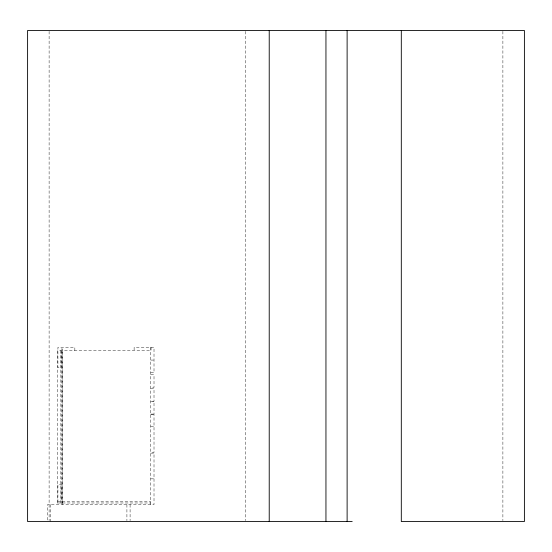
<?xml version="1.0" encoding="UTF-8"?>
<svg xmlns="http://www.w3.org/2000/svg" width="552" height="552" viewBox="0 0 552 552"><rect width="100%" height="100%" fill="white"/><g stroke="black" fill="none" stroke-linecap="round" stroke-linejoin="round"><path stroke-width="0.41" stroke-dasharray="2.76 2.07" d="M150.793 360.07L154.008 360.07M150.793 372.772L154.008 372.772L154.008 347.374L134.115 347.374L134.115 350.589M150.793 374.732L154.008 374.732L154.008 387.435L150.793 387.435M150.793 388.601L154.008 388.601L154.008 401.304L150.793 401.304M150.793 401.573L154.008 401.573L154.008 452.523L150.793 452.523M150.793 414.083L154.008 414.083M150.793 414.269L154.008 414.269M150.793 426.786L154.008 426.786M150.793 453.116L154.008 453.116L154.008 504.59L47.493 504.59L47.493 520.674M150.793 478.853L154.008 478.853M57.663 501.375L61.134 501.375L61.134 484.442L57.919 484.442L57.919 501.375M62.238 501.375L150.793 501.375M57.663 502.982L150.793 502.982M502.893 31.34L502.893 520.66M245.523 31.34L245.523 520.66M151.048 347.374L151.048 350.589L57.663 350.589L57.663 504.59M150.793 347.374L150.793 504.59M130.093 504.59L130.093 520.674M126.912 504.59L126.912 520.674M74.851 350.589L74.851 347.374L57.919 347.374L57.919 367.522L61.134 367.522L61.134 350.589M62.535 504.59L62.535 348.981L61.182 348.981L61.182 504.59M62.279 350.589L62.238 502.982M60.879 350.589L60.879 502.982M50.715 504.59L50.715 521.523M49.107 31.34L49.107 520.66"/><path stroke-width="0.83" d="M352.197 521.523L27.6 521.523L27.6 30.477L524.4 30.477L524.4 521.523L401.304 521.523L401.304 30.477M347.118 30.477L347.118 521.523M325.949 30.477L325.949 521.523M269.224 30.477L269.224 521.523"/></g></svg>
